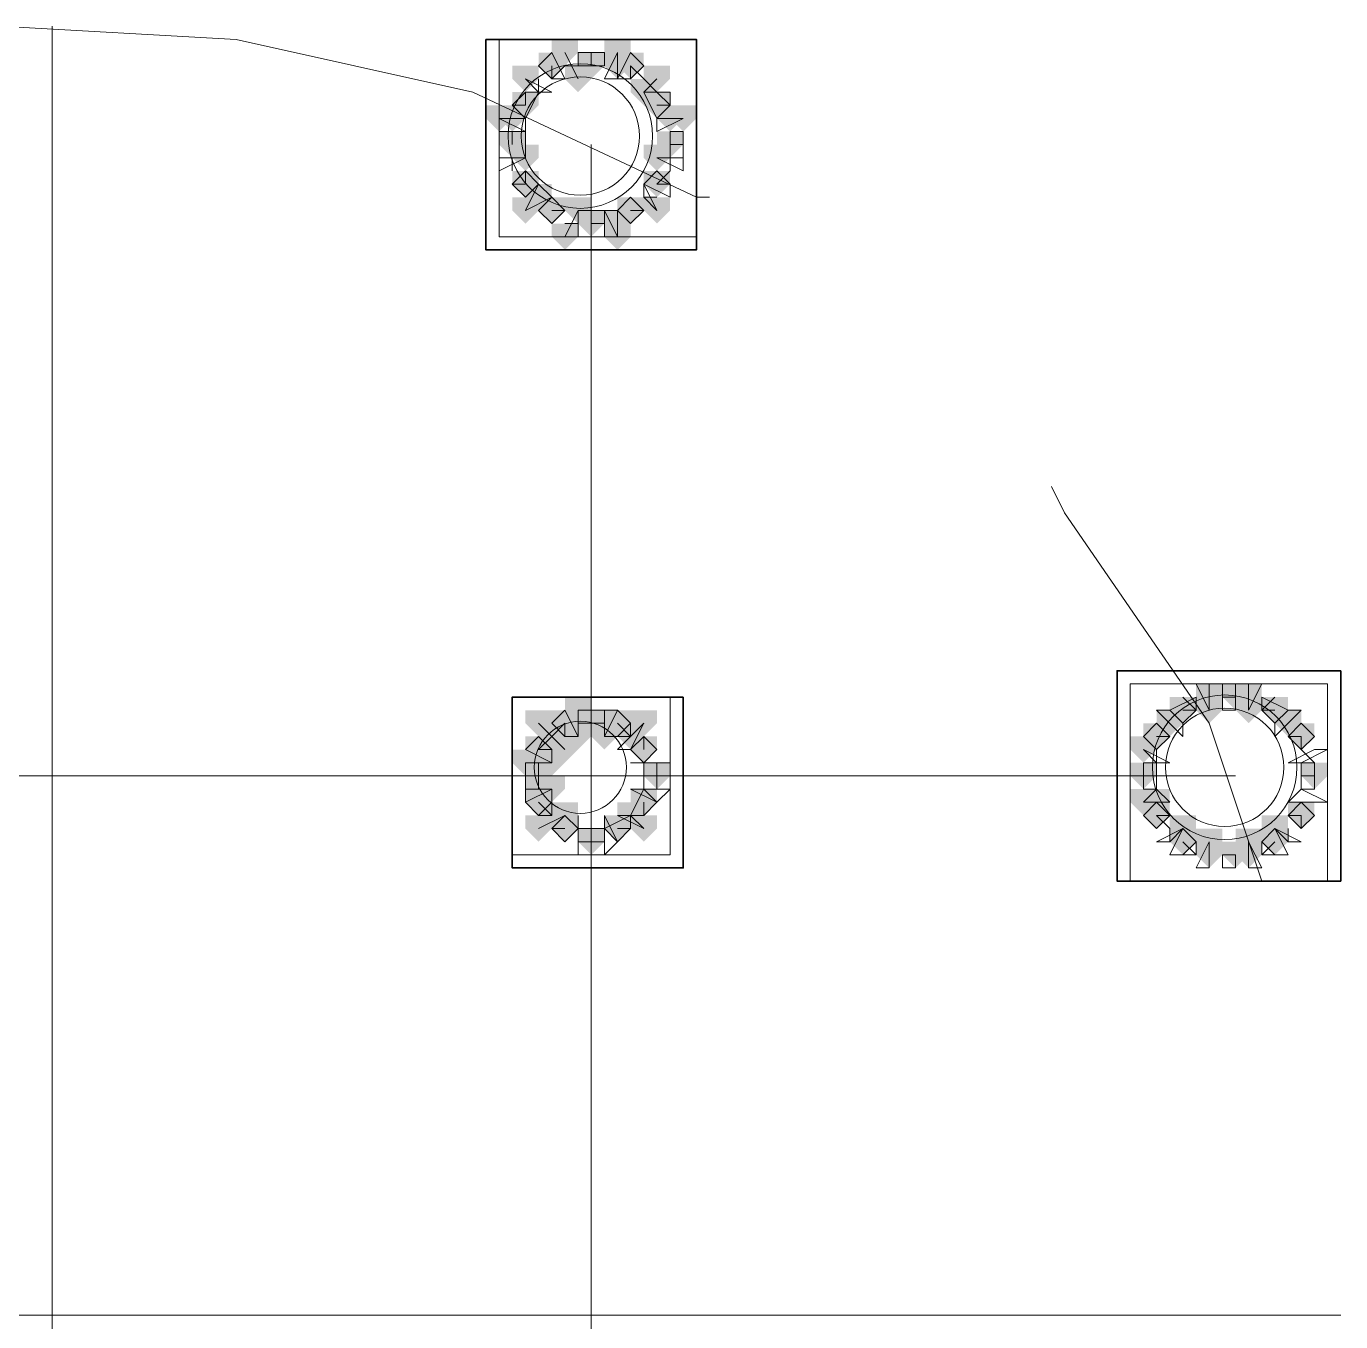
# Model space of a CAD drawing. Header units: millimetres. Extents: x 2315 to 4619, y 1334 to 1897.
# Drawn here: x 4129.89 to 4136, y 1541.67 to 1547.68 of the extents above; entities that cross this region are included whole.
import ezdxf

# ---------------------------------------------------------------- set-up
doc = ezdxf.new("R2010")
doc.units = ezdxf.units.MM
for name, color, linetype, true_color in [('PDF_10', 7, 'Continuous', 0x00b85c), ('PDF_AXIS', 7, 'Continuous', 0x00b85c), ('PDF_柱构件', 7, 'Continuous', 0x00b85c), ('PDF_转运站初步方案', 7, 'Continuous', 0x00b85c)]:
    doc.layers.add(name, color=color, linetype=linetype, true_color=true_color)
doc.layers.add('PDF_中心线层', color=1, linetype='Continuous')
doc.layers.add('PDF_粗实线层', color=7, linetype='Continuous')

msp = doc.modelspace()

# ---------------------------------------------------------------- hatches: boundary and pattern name
at = {"layer": 'PDF_10', "transparency": 33554559}
for points in [[(4132.3307, 1547.5601), (4132.2697, 1547.5601), (4132.2697, 1547.499), (4132.3307, 1547.4379), (4132.3918, 1547.499), (4132.3918, 1547.5601)], [(4132.3307, 1547.5601), (4132.2697, 1547.5601), (4132.2697, 1547.499), (4132.3307, 1547.4379), (4132.3918, 1547.499), (4132.3918, 1547.5601)], [(4132.514, 1547.5601), (4132.4529, 1547.5601), (4132.4529, 1547.499), (4132.514, 1547.4379), (4132.5751, 1547.499), (4132.5751, 1547.5601)], [(4132.514, 1547.5601), (4132.4529, 1547.5601), (4132.4529, 1547.499), (4132.514, 1547.4379), (4132.5751, 1547.499), (4132.5751, 1547.5601)], [(4132.6972, 1547.5601), (4132.6361, 1547.5601), (4132.6361, 1547.499), (4132.6972, 1547.4379), (4132.7583, 1547.499), (4132.7583, 1547.5601)], [(4132.6972, 1547.5601), (4132.6361, 1547.5601), (4132.6361, 1547.499), (4132.6972, 1547.4379), (4132.7583, 1547.499), (4132.7583, 1547.5601)], [(4132.2086, 1547.3768), (4132.1475, 1547.3768), (4132.1475, 1547.3157), (4132.2086, 1547.2547), (4132.2697, 1547.3157), (4132.2697, 1547.3768)], [(4132.2086, 1547.3768), (4132.1475, 1547.3768), (4132.1475, 1547.3157), (4132.2086, 1547.2547), (4132.2697, 1547.3157), (4132.2697, 1547.3768)], [(4132.8194, 1547.3768), (4132.7583, 1547.3768), (4132.7583, 1547.3157), (4132.8194, 1547.2547), (4132.8805, 1547.3157), (4132.8805, 1547.3768)], [(4132.8194, 1547.3768), (4132.7583, 1547.3768), (4132.7583, 1547.3157), (4132.8194, 1547.2547), (4132.8805, 1547.3157), (4132.8805, 1547.3768)], [(4132.1475, 1547.1936), (4132.0864, 1547.1936), (4132.0864, 1547.1325), (4132.1475, 1547.0714), (4132.2086, 1547.1325), (4132.2086, 1547.1936)], [(4132.1475, 1547.1936), (4132.0864, 1547.1936), (4132.0864, 1547.1325), (4132.1475, 1547.0714), (4132.2086, 1547.1325), (4132.2086, 1547.1936)], [(4132.1475, 1547.1936), (4132.0864, 1547.1936), (4132.0864, 1547.1325), (4132.1475, 1547.0714), (4132.2086, 1547.1325), (4132.2086, 1547.1936)], [(4132.8805, 1547.1936), (4132.8194, 1547.1936), (4132.8194, 1547.1325), (4132.8805, 1547.0714), (4132.9415, 1547.1325), (4132.9415, 1547.1936)], [(4132.8805, 1547.1936), (4132.8194, 1547.1936), (4132.8194, 1547.1325), (4132.8805, 1547.0714), (4132.9415, 1547.1325), (4132.9415, 1547.1936)], [(4132.2086, 1547.0103), (4132.1475, 1547.0103), (4132.1475, 1546.9493), (4132.2086, 1546.8882), (4132.2697, 1546.9493), (4132.2697, 1547.0103)], [(4132.2086, 1547.0103), (4132.1475, 1547.0103), (4132.1475, 1546.9493), (4132.2086, 1546.8882), (4132.2697, 1546.9493), (4132.2697, 1547.0103)], [(4132.8194, 1547.0103), (4132.7583, 1547.0103), (4132.7583, 1546.9493), (4132.8194, 1546.8882), (4132.8805, 1546.9493), (4132.8805, 1547.0103)], [(4132.8194, 1547.0103), (4132.7583, 1547.0103), (4132.7583, 1546.9493), (4132.8194, 1546.8882), (4132.8805, 1546.9493), (4132.8805, 1547.0103)], [(4132.3307, 1546.8882), (4132.2697, 1546.8882), (4132.2697, 1546.8271), (4132.3307, 1546.766), (4132.3918, 1546.8271), (4132.3918, 1546.8882)], [(4132.3307, 1546.8882), (4132.2697, 1546.8882), (4132.2697, 1546.8271), (4132.3307, 1546.766), (4132.3918, 1546.8271), (4132.3918, 1546.8882)], [(4132.3307, 1546.8882), (4132.2697, 1546.8882), (4132.2697, 1546.8271), (4132.3307, 1546.766), (4132.3918, 1546.8271), (4132.3918, 1546.8882)], [(4132.6972, 1546.8882), (4132.6361, 1546.8882), (4132.6361, 1546.8271), (4132.6972, 1546.766), (4132.7583, 1546.8271), (4132.7583, 1546.8882)], [(4132.6972, 1546.8882), (4132.6361, 1546.8882), (4132.6361, 1546.8271), (4132.6972, 1546.766), (4132.7583, 1546.8271), (4132.7583, 1546.8882)], [(4132.6972, 1546.8882), (4132.6361, 1546.8882), (4132.6361, 1546.8271), (4132.6972, 1546.766), (4132.7583, 1546.8271), (4132.7583, 1546.8882)], [(4132.514, 1546.8271), (4132.4529, 1546.8271), (4132.4529, 1546.766), (4132.514, 1546.7049), (4132.5751, 1546.766), (4132.5751, 1546.8271)], [(4132.514, 1546.8271), (4132.4529, 1546.8271), (4132.4529, 1546.766), (4132.514, 1546.7049), (4132.5751, 1546.766), (4132.5751, 1546.8271)], [(4132.514, 1546.8271), (4132.4529, 1546.8271), (4132.4529, 1546.766), (4132.514, 1546.7049), (4132.5751, 1546.766), (4132.5751, 1546.8271)], [(4135.507, 1544.6282), (4135.4459, 1544.6282), (4135.4459, 1544.5671), (4135.507, 1544.506), (4135.568, 1544.5671), (4135.568, 1544.6282)], [(4135.507, 1544.6282), (4135.4459, 1544.6282), (4135.4459, 1544.5671), (4135.507, 1544.506), (4135.568, 1544.5671), (4135.568, 1544.6282)], [(4135.507, 1544.6282), (4135.4459, 1544.6282), (4135.4459, 1544.5671), (4135.507, 1544.506), (4135.568, 1544.5671), (4135.568, 1544.6282)], [(4135.2626, 1544.5671), (4135.2015, 1544.5671), (4135.2015, 1544.506), (4135.2626, 1544.4449), (4135.3237, 1544.506), (4135.3237, 1544.5671)], [(4135.2626, 1544.5671), (4135.2015, 1544.5671), (4135.2015, 1544.506), (4135.2626, 1544.4449), (4135.3237, 1544.506), (4135.3237, 1544.5671)], [(4135.6902, 1544.5671), (4135.6291, 1544.5671), (4135.6291, 1544.506), (4135.6902, 1544.4449), (4135.7513, 1544.506), (4135.7513, 1544.5671)], [(4135.6902, 1544.5671), (4135.6291, 1544.5671), (4135.6291, 1544.506), (4135.6902, 1544.4449), (4135.7513, 1544.506), (4135.7513, 1544.5671)], [(4132.3918, 1544.506), (4132.3307, 1544.506), (4132.3307, 1544.4449), (4132.3918, 1544.3839), (4132.4529, 1544.4449), (4132.4529, 1544.506)], [(4132.3918, 1544.506), (4132.3307, 1544.506), (4132.3307, 1544.4449), (4132.3918, 1544.3839), (4132.4529, 1544.4449), (4132.4529, 1544.506)], [(4132.514, 1544.506), (4132.4529, 1544.506), (4132.4529, 1544.4449), (4132.514, 1544.3839), (4132.5751, 1544.4449), (4132.5751, 1544.506)], [(4132.514, 1544.506), (4132.4529, 1544.506), (4132.4529, 1544.4449), (4132.514, 1544.3839), (4132.5751, 1544.4449), (4132.5751, 1544.506)], [(4132.6361, 1544.506), (4132.5751, 1544.506), (4132.5751, 1544.4449), (4132.6361, 1544.3839), (4132.6972, 1544.4449), (4132.6972, 1544.506)], [(4132.6361, 1544.506), (4132.5751, 1544.506), (4132.5751, 1544.4449), (4132.6361, 1544.3839), (4132.6972, 1544.4449), (4132.6972, 1544.506)], [(4135.1405, 1544.4449), (4135.0794, 1544.4449), (4135.0794, 1544.3839), (4135.1405, 1544.3228), (4135.2015, 1544.3839), (4135.2015, 1544.4449)], [(4135.1405, 1544.4449), (4135.0794, 1544.4449), (4135.0794, 1544.3839), (4135.1405, 1544.3228), (4135.2015, 1544.3839), (4135.2015, 1544.4449)], [(4135.8124, 1544.4449), (4135.7513, 1544.4449), (4135.7513, 1544.3839), (4135.8124, 1544.3228), (4135.8734, 1544.3839), (4135.8734, 1544.4449)], [(4135.8124, 1544.4449), (4135.7513, 1544.4449), (4135.7513, 1544.3839), (4135.8124, 1544.3228), (4135.8734, 1544.3839), (4135.8734, 1544.4449)], [(4132.2697, 1544.3839), (4132.2086, 1544.3839), (4132.2086, 1544.3228), (4132.2697, 1544.2617), (4132.3307, 1544.3228), (4132.3307, 1544.3839)], [(4132.2697, 1544.3839), (4132.2086, 1544.3839), (4132.2086, 1544.3228), (4132.2697, 1544.2617), (4132.3307, 1544.3228), (4132.3307, 1544.3839)], [(4132.7583, 1544.3839), (4132.6972, 1544.3839), (4132.6972, 1544.3228), (4132.7583, 1544.2617), (4132.8194, 1544.3228), (4132.8194, 1544.3839)], [(4132.7583, 1544.3839), (4132.6972, 1544.3839), (4132.6972, 1544.3228), (4132.7583, 1544.2617), (4132.8194, 1544.3228), (4132.8194, 1544.3839)], [(4132.7583, 1544.3839), (4132.6972, 1544.3839), (4132.6972, 1544.3228), (4132.7583, 1544.2617), (4132.8194, 1544.3228), (4132.8194, 1544.3839)], [(4132.2697, 1544.2617), (4132.2086, 1544.2617), (4132.2086, 1544.2006), (4132.2697, 1544.1395), (4132.3307, 1544.2006), (4132.3307, 1544.2617)], [(4132.2697, 1544.2617), (4132.2086, 1544.2617), (4132.2086, 1544.2006), (4132.2697, 1544.1395), (4132.3307, 1544.2006), (4132.3307, 1544.2617)], [(4132.8194, 1544.2617), (4132.7583, 1544.2617), (4132.7583, 1544.2006), (4132.8194, 1544.1395), (4132.8805, 1544.2006), (4132.8805, 1544.2617)], [(4132.8194, 1544.2617), (4132.7583, 1544.2617), (4132.7583, 1544.2006), (4132.8194, 1544.1395), (4132.8805, 1544.2006), (4132.8805, 1544.2617)], [(4135.0794, 1544.2617), (4135.0183, 1544.2617), (4135.0183, 1544.2006), (4135.0794, 1544.1395), (4135.1405, 1544.2006), (4135.1405, 1544.2617)], [(4135.0794, 1544.2617), (4135.0183, 1544.2617), (4135.0183, 1544.2006), (4135.0794, 1544.1395), (4135.1405, 1544.2006), (4135.1405, 1544.2617)], [(4135.8734, 1544.2617), (4135.8124, 1544.2617), (4135.8124, 1544.2006), (4135.8734, 1544.1395), (4135.9345, 1544.2006), (4135.9345, 1544.2617)], [(4135.8734, 1544.2617), (4135.8124, 1544.2617), (4135.8124, 1544.2006), (4135.8734, 1544.1395), (4135.9345, 1544.2006), (4135.9345, 1544.2617)], [(4132.2697, 1544.1395), (4132.2086, 1544.1395), (4132.2086, 1544.0784), (4132.2697, 1544.0174), (4132.3307, 1544.0784), (4132.3307, 1544.1395)], [(4132.2697, 1544.1395), (4132.2086, 1544.1395), (4132.2086, 1544.0784), (4132.2697, 1544.0174), (4132.3307, 1544.0784), (4132.3307, 1544.1395)], [(4132.7583, 1544.1395), (4132.6972, 1544.1395), (4132.6972, 1544.0784), (4132.7583, 1544.0174), (4132.8194, 1544.0784), (4132.8194, 1544.1395)], [(4132.7583, 1544.1395), (4132.6972, 1544.1395), (4132.6972, 1544.0784), (4132.7583, 1544.0174), (4132.8194, 1544.0784), (4132.8194, 1544.1395)], [(4135.1405, 1544.0784), (4135.0794, 1544.0784), (4135.0794, 1544.0174), (4135.1405, 1543.9563), (4135.2015, 1544.0174), (4135.2015, 1544.0784)], [(4135.1405, 1544.0784), (4135.0794, 1544.0784), (4135.0794, 1544.0174), (4135.1405, 1543.9563), (4135.2015, 1544.0174), (4135.2015, 1544.0784)], [(4135.8124, 1544.0784), (4135.7513, 1544.0784), (4135.7513, 1544.0174), (4135.8124, 1543.9563), (4135.8734, 1544.0174), (4135.8734, 1544.0784)], [(4135.8124, 1544.0784), (4135.7513, 1544.0784), (4135.7513, 1544.0174), (4135.8124, 1543.9563), (4135.8734, 1544.0174), (4135.8734, 1544.0784)], [(4132.3918, 1544.0174), (4132.3307, 1544.0174), (4132.3307, 1543.9563), (4132.3918, 1543.8952), (4132.4529, 1543.9563), (4132.4529, 1544.0174)], [(4132.3918, 1544.0174), (4132.3307, 1544.0174), (4132.3307, 1543.9563), (4132.3918, 1543.8952), (4132.4529, 1543.9563), (4132.4529, 1544.0174)], [(4132.3918, 1544.0174), (4132.3307, 1544.0174), (4132.3307, 1543.9563), (4132.3918, 1543.8952), (4132.4529, 1543.9563), (4132.4529, 1544.0174)], [(4132.6361, 1544.0174), (4132.5751, 1544.0174), (4132.5751, 1543.9563), (4132.6361, 1543.8952), (4132.6972, 1543.9563), (4132.6972, 1544.0174)], [(4132.6361, 1544.0174), (4132.5751, 1544.0174), (4132.5751, 1543.9563), (4132.6361, 1543.8952), (4132.6972, 1543.9563), (4132.6972, 1544.0174)], [(4132.514, 1543.9563), (4132.4529, 1543.9563), (4132.4529, 1543.8952), (4132.514, 1543.8341), (4132.5751, 1543.8952), (4132.5751, 1543.9563)], [(4132.514, 1543.9563), (4132.4529, 1543.9563), (4132.4529, 1543.8952), (4132.514, 1543.8341), (4132.5751, 1543.8952), (4132.5751, 1543.9563)], [(4135.2626, 1543.9563), (4135.2015, 1543.9563), (4135.2015, 1543.8952), (4135.2626, 1543.8341), (4135.3237, 1543.8952), (4135.3237, 1543.9563)], [(4135.2626, 1543.9563), (4135.2015, 1543.9563), (4135.2015, 1543.8952), (4135.2626, 1543.8341), (4135.3237, 1543.8952), (4135.3237, 1543.9563)], [(4135.6902, 1543.9563), (4135.6291, 1543.9563), (4135.6291, 1543.8952), (4135.6902, 1543.8341), (4135.7513, 1543.8952), (4135.7513, 1543.9563)], [(4135.6902, 1543.9563), (4135.6291, 1543.9563), (4135.6291, 1543.8952), (4135.6902, 1543.8341), (4135.7513, 1543.8952), (4135.7513, 1543.9563)], [(4135.507, 1543.8952), (4135.4459, 1543.8952), (4135.4459, 1543.8341), (4135.507, 1543.773), (4135.568, 1543.8341), (4135.568, 1543.8952)], [(4135.507, 1543.8952), (4135.4459, 1543.8952), (4135.4459, 1543.8341), (4135.507, 1543.773), (4135.568, 1543.8341), (4135.568, 1543.8952)]]:
    msp.add_hatch(color=256, dxfattribs=at).paths.add_polyline_path(points)
at = {"layer": 'PDF_柱构件', "transparency": 33554559}
for points in [[(4132.3918, 1547.6211), (4132.3307, 1547.6211), (4132.3307, 1547.5601), (4132.3918, 1547.499), (4132.4529, 1547.5601), (4132.4529, 1547.6211)], [(4132.6361, 1547.6211), (4132.5751, 1547.6211), (4132.5751, 1547.5601), (4132.6361, 1547.499), (4132.6972, 1547.5601), (4132.6972, 1547.6211)], [(4132.6361, 1547.5601), (4132.5751, 1547.5601), (4132.5751, 1547.499), (4132.6361, 1547.4379), (4132.6972, 1547.499), (4132.6972, 1547.5601)], [(4132.2086, 1547.499), (4132.1475, 1547.499), (4132.1475, 1547.4379), (4132.2086, 1547.3768), (4132.2697, 1547.4379), (4132.2697, 1547.499)], [(4132.4529, 1547.499), (4132.3918, 1547.499), (4132.3918, 1547.4379), (4132.4529, 1547.3768), (4132.514, 1547.4379), (4132.514, 1547.499)], [(4132.8194, 1547.499), (4132.7583, 1547.499), (4132.7583, 1547.4379), (4132.8194, 1547.3768), (4132.8805, 1547.4379), (4132.8805, 1547.499)], [(4132.7583, 1547.4379), (4132.6972, 1547.4379), (4132.6972, 1547.3768), (4132.7583, 1547.3157), (4132.8194, 1547.3768), (4132.8194, 1547.4379)], [(4132.0864, 1547.3157), (4132.0253, 1547.3157), (4132.0253, 1547.2547), (4132.0864, 1547.1936), (4132.1475, 1547.2547), (4132.1475, 1547.3157)], [(4132.1475, 1547.3157), (4132.0864, 1547.3157), (4132.0864, 1547.2547), (4132.1475, 1547.1936), (4132.2086, 1547.2547), (4132.2086, 1547.3157)], [(4132.8805, 1547.3157), (4132.8194, 1547.3157), (4132.8194, 1547.2547), (4132.8805, 1547.1936), (4132.9415, 1547.2547), (4132.9415, 1547.3157)], [(4132.9415, 1547.3157), (4132.8805, 1547.3157), (4132.8805, 1547.2547), (4132.9415, 1547.1936), (4133.0026, 1547.2547), (4133.0026, 1547.3157)], [(4132.2086, 1547.1325), (4132.1475, 1547.1325), (4132.1475, 1547.0714), (4132.2086, 1547.0103), (4132.2697, 1547.0714), (4132.2697, 1547.1325)], [(4132.8194, 1547.1325), (4132.7583, 1547.1325), (4132.7583, 1547.0714), (4132.8194, 1547.0103), (4132.8805, 1547.0714), (4132.8805, 1547.1325)], [(4132.2697, 1546.9493), (4132.2086, 1546.9493), (4132.2086, 1546.8882), (4132.2697, 1546.8271), (4132.3307, 1546.8882), (4132.3307, 1546.9493)], [(4132.2086, 1546.8882), (4132.1475, 1546.8882), (4132.1475, 1546.8271), (4132.2086, 1546.766), (4132.2697, 1546.8271), (4132.2697, 1546.8882)], [(4132.4529, 1546.8882), (4132.3918, 1546.8882), (4132.3918, 1546.8271), (4132.4529, 1546.766), (4132.514, 1546.8271), (4132.514, 1546.8882)], [(4132.8194, 1546.8882), (4132.7583, 1546.8882), (4132.7583, 1546.8271), (4132.8194, 1546.766), (4132.8805, 1546.8271), (4132.8805, 1546.8882)], [(4132.6361, 1546.8271), (4132.5751, 1546.8271), (4132.5751, 1546.766), (4132.6361, 1546.7049), (4132.6972, 1546.766), (4132.6972, 1546.8271)], [(4132.3918, 1546.766), (4132.3307, 1546.766), (4132.3307, 1546.7049), (4132.3918, 1546.6439), (4132.4529, 1546.7049), (4132.4529, 1546.766)], [(4132.6361, 1546.766), (4132.5751, 1546.766), (4132.5751, 1546.7049), (4132.6361, 1546.6439), (4132.6972, 1546.7049), (4132.6972, 1546.766)], [(4135.3848, 1544.6282), (4135.3237, 1544.6282), (4135.3237, 1544.5671), (4135.3848, 1544.506), (4135.4459, 1544.5671), (4135.4459, 1544.6282)], [(4135.568, 1544.6282), (4135.507, 1544.6282), (4135.507, 1544.5671), (4135.568, 1544.506), (4135.6291, 1544.5671), (4135.6291, 1544.6282)], [(4132.4529, 1544.5671), (4132.3918, 1544.5671), (4132.3918, 1544.506), (4132.4529, 1544.4449), (4132.514, 1544.506), (4132.514, 1544.5671)], [(4135.3848, 1544.5671), (4135.3237, 1544.5671), (4135.3237, 1544.506), (4135.3848, 1544.4449), (4135.4459, 1544.506), (4135.4459, 1544.5671)], [(4135.568, 1544.5671), (4135.507, 1544.5671), (4135.507, 1544.506), (4135.568, 1544.4449), (4135.6291, 1544.506), (4135.6291, 1544.5671)], [(4132.2697, 1544.506), (4132.2086, 1544.506), (4132.2086, 1544.4449), (4132.2697, 1544.3839), (4132.3307, 1544.4449), (4132.3307, 1544.506)], [(4132.4529, 1544.506), (4132.3918, 1544.506), (4132.3918, 1544.4449), (4132.4529, 1544.3839), (4132.514, 1544.4449), (4132.514, 1544.506)], [(4132.5751, 1544.506), (4132.514, 1544.506), (4132.514, 1544.4449), (4132.5751, 1544.3839), (4132.6361, 1544.4449), (4132.6361, 1544.506)], [(4132.7583, 1544.506), (4132.6972, 1544.506), (4132.6972, 1544.4449), (4132.7583, 1544.3839), (4132.8194, 1544.4449), (4132.8194, 1544.506)], [(4135.2015, 1544.506), (4135.1405, 1544.506), (4135.1405, 1544.4449), (4135.2015, 1544.3839), (4135.2626, 1544.4449), (4135.2626, 1544.506)], [(4135.7513, 1544.506), (4135.6902, 1544.506), (4135.6902, 1544.4449), (4135.7513, 1544.3839), (4135.8124, 1544.4449), (4135.8124, 1544.506)], [(4132.3307, 1544.4449), (4132.2697, 1544.4449), (4132.2697, 1544.3839), (4132.3307, 1544.3228), (4132.3918, 1544.3839), (4132.3918, 1544.4449)], [(4132.4529, 1544.4449), (4132.3918, 1544.4449), (4132.3918, 1544.3839), (4132.4529, 1544.3228), (4132.514, 1544.3839), (4132.514, 1544.4449)], [(4132.5751, 1544.4449), (4132.514, 1544.4449), (4132.514, 1544.3839), (4132.5751, 1544.3228), (4132.6361, 1544.3839), (4132.6361, 1544.4449)], [(4132.6972, 1544.4449), (4132.6361, 1544.4449), (4132.6361, 1544.3839), (4132.6972, 1544.3228), (4132.7583, 1544.3839), (4132.7583, 1544.4449)], [(4132.3918, 1544.3839), (4132.3307, 1544.3839), (4132.3307, 1544.3228), (4132.3918, 1544.2617), (4132.4529, 1544.3228), (4132.4529, 1544.3839)], [(4135.0794, 1544.3839), (4135.0183, 1544.3839), (4135.0183, 1544.3228), (4135.0794, 1544.2617), (4135.1405, 1544.3228), (4135.1405, 1544.3839)], [(4132.2086, 1544.3228), (4132.1475, 1544.3228), (4132.1475, 1544.2617), (4132.2086, 1544.2006), (4132.2697, 1544.2617), (4132.2697, 1544.3228)], [(4132.2697, 1544.3228), (4132.2086, 1544.3228), (4132.2086, 1544.2617), (4132.2697, 1544.2006), (4132.3307, 1544.2617), (4132.3307, 1544.3228)], [(4132.3307, 1544.3228), (4132.2697, 1544.3228), (4132.2697, 1544.2617), (4132.3307, 1544.2006), (4132.3918, 1544.2617), (4132.3918, 1544.3228)], [(4132.2697, 1544.2006), (4132.2086, 1544.2006), (4132.2086, 1544.1395), (4132.2697, 1544.0784), (4132.3307, 1544.1395), (4132.3307, 1544.2006)], [(4132.3307, 1544.2006), (4132.2697, 1544.2006), (4132.2697, 1544.1395), (4132.3307, 1544.0784), (4132.3918, 1544.1395), (4132.3918, 1544.2006)], [(4135.0794, 1544.1395), (4135.0183, 1544.1395), (4135.0183, 1544.0784), (4135.0794, 1544.0174), (4135.1405, 1544.0784), (4135.1405, 1544.1395)], [(4135.1405, 1544.1395), (4135.0794, 1544.1395), (4135.0794, 1544.0784), (4135.1405, 1544.0174), (4135.2015, 1544.0784), (4135.2015, 1544.1395)], [(4132.3307, 1544.0784), (4132.2697, 1544.0784), (4132.2697, 1544.0174), (4132.3307, 1543.9563), (4132.3918, 1544.0174), (4132.3918, 1544.0784)], [(4132.3918, 1544.0784), (4132.3307, 1544.0784), (4132.3307, 1544.0174), (4132.3918, 1543.9563), (4132.4529, 1544.0174), (4132.4529, 1544.0784)], [(4132.6972, 1544.0784), (4132.6361, 1544.0784), (4132.6361, 1544.0174), (4132.6972, 1543.9563), (4132.7583, 1544.0174), (4132.7583, 1544.0784)], [(4132.2697, 1544.0174), (4132.2086, 1544.0174), (4132.2086, 1543.9563), (4132.2697, 1543.8952), (4132.3307, 1543.9563), (4132.3307, 1544.0174)], [(4132.7583, 1544.0174), (4132.6972, 1544.0174), (4132.6972, 1543.9563), (4132.7583, 1543.8952), (4132.8194, 1543.9563), (4132.8194, 1544.0174)], [(4135.2626, 1544.0174), (4135.2015, 1544.0174), (4135.2015, 1543.9563), (4135.2626, 1543.8952), (4135.3237, 1543.9563), (4135.3237, 1544.0174)], [(4135.6902, 1544.0174), (4135.6291, 1544.0174), (4135.6291, 1543.9563), (4135.6902, 1543.8952), (4135.7513, 1543.9563), (4135.7513, 1544.0174)], [(4135.3848, 1543.9563), (4135.3237, 1543.9563), (4135.3237, 1543.8952), (4135.3848, 1543.8341), (4135.4459, 1543.8952), (4135.4459, 1543.9563)], [(4135.568, 1543.9563), (4135.507, 1543.9563), (4135.507, 1543.8952), (4135.568, 1543.8341), (4135.6291, 1543.8952), (4135.6291, 1543.9563)], [(4135.3848, 1543.8952), (4135.3237, 1543.8952), (4135.3237, 1543.8341), (4135.3848, 1543.773), (4135.4459, 1543.8341), (4135.4459, 1543.8952)], [(4135.568, 1543.8952), (4135.507, 1543.8952), (4135.507, 1543.8341), (4135.568, 1543.773), (4135.6291, 1543.8341), (4135.6291, 1543.8952)]]:
    msp.add_hatch(color=256, dxfattribs=at).paths.add_polyline_path(points)
at = {"layer": 'PDF_转运站初步方案', "transparency": 33554559}
for points in [[(4132.3307, 1547.5601), (4132.2697, 1547.5601), (4132.2697, 1547.499), (4132.3307, 1547.4379), (4132.3918, 1547.499), (4132.3918, 1547.5601)], [(4132.3307, 1547.5601), (4132.2697, 1547.5601), (4132.2697, 1547.499), (4132.3307, 1547.4379), (4132.3918, 1547.499), (4132.3918, 1547.5601)], [(4132.514, 1547.5601), (4132.4529, 1547.5601), (4132.4529, 1547.499), (4132.514, 1547.4379), (4132.5751, 1547.499), (4132.5751, 1547.5601)], [(4132.514, 1547.5601), (4132.4529, 1547.5601), (4132.4529, 1547.499), (4132.514, 1547.4379), (4132.5751, 1547.499), (4132.5751, 1547.5601)], [(4132.6972, 1547.5601), (4132.6361, 1547.5601), (4132.6361, 1547.499), (4132.6972, 1547.4379), (4132.7583, 1547.499), (4132.7583, 1547.5601)], [(4132.6972, 1547.5601), (4132.6361, 1547.5601), (4132.6361, 1547.499), (4132.6972, 1547.4379), (4132.7583, 1547.499), (4132.7583, 1547.5601)], [(4132.2086, 1547.3768), (4132.1475, 1547.3768), (4132.1475, 1547.3157), (4132.2086, 1547.2547), (4132.2697, 1547.3157), (4132.2697, 1547.3768)], [(4132.2086, 1547.3768), (4132.1475, 1547.3768), (4132.1475, 1547.3157), (4132.2086, 1547.2547), (4132.2697, 1547.3157), (4132.2697, 1547.3768)], [(4132.8194, 1547.3768), (4132.7583, 1547.3768), (4132.7583, 1547.3157), (4132.8194, 1547.2547), (4132.8805, 1547.3157), (4132.8805, 1547.3768)], [(4132.8194, 1547.3768), (4132.7583, 1547.3768), (4132.7583, 1547.3157), (4132.8194, 1547.2547), (4132.8805, 1547.3157), (4132.8805, 1547.3768)], [(4132.1475, 1547.1936), (4132.0864, 1547.1936), (4132.0864, 1547.1325), (4132.1475, 1547.0714), (4132.2086, 1547.1325), (4132.2086, 1547.1936)], [(4132.1475, 1547.1936), (4132.0864, 1547.1936), (4132.0864, 1547.1325), (4132.1475, 1547.0714), (4132.2086, 1547.1325), (4132.2086, 1547.1936)], [(4132.8805, 1547.1936), (4132.8194, 1547.1936), (4132.8194, 1547.1325), (4132.8805, 1547.0714), (4132.9415, 1547.1325), (4132.9415, 1547.1936)], [(4132.8805, 1547.1936), (4132.8194, 1547.1936), (4132.8194, 1547.1325), (4132.8805, 1547.0714), (4132.9415, 1547.1325), (4132.9415, 1547.1936)], [(4132.2086, 1547.0103), (4132.1475, 1547.0103), (4132.1475, 1546.9493), (4132.2086, 1546.8882), (4132.2697, 1546.9493), (4132.2697, 1547.0103)], [(4132.2086, 1547.0103), (4132.1475, 1547.0103), (4132.1475, 1546.9493), (4132.2086, 1546.8882), (4132.2697, 1546.9493), (4132.2697, 1547.0103)], [(4132.8194, 1547.0103), (4132.7583, 1547.0103), (4132.7583, 1546.9493), (4132.8194, 1546.8882), (4132.8805, 1546.9493), (4132.8805, 1547.0103)], [(4132.8194, 1547.0103), (4132.7583, 1547.0103), (4132.7583, 1546.9493), (4132.8194, 1546.8882), (4132.8805, 1546.9493), (4132.8805, 1547.0103)], [(4132.3307, 1546.8882), (4132.2697, 1546.8882), (4132.2697, 1546.8271), (4132.3307, 1546.766), (4132.3918, 1546.8271), (4132.3918, 1546.8882)], [(4132.3307, 1546.8882), (4132.2697, 1546.8882), (4132.2697, 1546.8271), (4132.3307, 1546.766), (4132.3918, 1546.8271), (4132.3918, 1546.8882)], [(4132.6972, 1546.8882), (4132.6361, 1546.8882), (4132.6361, 1546.8271), (4132.6972, 1546.766), (4132.7583, 1546.8271), (4132.7583, 1546.8882)], [(4132.6972, 1546.8882), (4132.6361, 1546.8882), (4132.6361, 1546.8271), (4132.6972, 1546.766), (4132.7583, 1546.8271), (4132.7583, 1546.8882)], [(4132.514, 1546.8271), (4132.4529, 1546.8271), (4132.4529, 1546.766), (4132.514, 1546.7049), (4132.5751, 1546.766), (4132.5751, 1546.8271)], [(4132.514, 1546.8271), (4132.4529, 1546.8271), (4132.4529, 1546.766), (4132.514, 1546.7049), (4132.5751, 1546.766), (4132.5751, 1546.8271)], [(4135.507, 1544.6282), (4135.4459, 1544.6282), (4135.4459, 1544.5671), (4135.507, 1544.506), (4135.568, 1544.5671), (4135.568, 1544.6282)], [(4135.507, 1544.6282), (4135.4459, 1544.6282), (4135.4459, 1544.5671), (4135.507, 1544.506), (4135.568, 1544.5671), (4135.568, 1544.6282)], [(4135.2626, 1544.5671), (4135.2015, 1544.5671), (4135.2015, 1544.506), (4135.2626, 1544.4449), (4135.3237, 1544.506), (4135.3237, 1544.5671)], [(4135.2626, 1544.5671), (4135.2015, 1544.5671), (4135.2015, 1544.506), (4135.2626, 1544.4449), (4135.3237, 1544.506), (4135.3237, 1544.5671)], [(4135.6902, 1544.5671), (4135.6291, 1544.5671), (4135.6291, 1544.506), (4135.6902, 1544.4449), (4135.7513, 1544.506), (4135.7513, 1544.5671)], [(4135.6902, 1544.5671), (4135.6291, 1544.5671), (4135.6291, 1544.506), (4135.6902, 1544.4449), (4135.7513, 1544.506), (4135.7513, 1544.5671)], [(4132.3918, 1544.506), (4132.3307, 1544.506), (4132.3307, 1544.4449), (4132.3918, 1544.3839), (4132.4529, 1544.4449), (4132.4529, 1544.506)], [(4132.3918, 1544.506), (4132.3307, 1544.506), (4132.3307, 1544.4449), (4132.3918, 1544.3839), (4132.4529, 1544.4449), (4132.4529, 1544.506)], [(4132.514, 1544.506), (4132.4529, 1544.506), (4132.4529, 1544.4449), (4132.514, 1544.3839), (4132.5751, 1544.4449), (4132.5751, 1544.506)], [(4132.514, 1544.506), (4132.4529, 1544.506), (4132.4529, 1544.4449), (4132.514, 1544.3839), (4132.5751, 1544.4449), (4132.5751, 1544.506)], [(4132.6361, 1544.506), (4132.5751, 1544.506), (4132.5751, 1544.4449), (4132.6361, 1544.3839), (4132.6972, 1544.4449), (4132.6972, 1544.506)], [(4132.6361, 1544.506), (4132.5751, 1544.506), (4132.5751, 1544.4449), (4132.6361, 1544.3839), (4132.6972, 1544.4449), (4132.6972, 1544.506)], [(4135.1405, 1544.4449), (4135.0794, 1544.4449), (4135.0794, 1544.3839), (4135.1405, 1544.3228), (4135.2015, 1544.3839), (4135.2015, 1544.4449)], [(4135.1405, 1544.4449), (4135.0794, 1544.4449), (4135.0794, 1544.3839), (4135.1405, 1544.3228), (4135.2015, 1544.3839), (4135.2015, 1544.4449)], [(4135.8124, 1544.4449), (4135.7513, 1544.4449), (4135.7513, 1544.3839), (4135.8124, 1544.3228), (4135.8734, 1544.3839), (4135.8734, 1544.4449)], [(4135.8124, 1544.4449), (4135.7513, 1544.4449), (4135.7513, 1544.3839), (4135.8124, 1544.3228), (4135.8734, 1544.3839), (4135.8734, 1544.4449)], [(4132.2697, 1544.3839), (4132.2086, 1544.3839), (4132.2086, 1544.3228), (4132.2697, 1544.2617), (4132.3307, 1544.3228), (4132.3307, 1544.3839)], [(4132.2697, 1544.3839), (4132.2086, 1544.3839), (4132.2086, 1544.3228), (4132.2697, 1544.2617), (4132.3307, 1544.3228), (4132.3307, 1544.3839)], [(4132.7583, 1544.3839), (4132.6972, 1544.3839), (4132.6972, 1544.3228), (4132.7583, 1544.2617), (4132.8194, 1544.3228), (4132.8194, 1544.3839)], [(4132.7583, 1544.3839), (4132.6972, 1544.3839), (4132.6972, 1544.3228), (4132.7583, 1544.2617), (4132.8194, 1544.3228), (4132.8194, 1544.3839)], [(4132.2697, 1544.2617), (4132.2086, 1544.2617), (4132.2086, 1544.2006), (4132.2697, 1544.1395), (4132.3307, 1544.2006), (4132.3307, 1544.2617)], [(4132.2697, 1544.2617), (4132.2086, 1544.2617), (4132.2086, 1544.2006), (4132.2697, 1544.1395), (4132.3307, 1544.2006), (4132.3307, 1544.2617)], [(4132.8194, 1544.2617), (4132.7583, 1544.2617), (4132.7583, 1544.2006), (4132.8194, 1544.1395), (4132.8805, 1544.2006), (4132.8805, 1544.2617)], [(4132.8194, 1544.2617), (4132.7583, 1544.2617), (4132.7583, 1544.2006), (4132.8194, 1544.1395), (4132.8805, 1544.2006), (4132.8805, 1544.2617)], [(4135.0794, 1544.2617), (4135.0183, 1544.2617), (4135.0183, 1544.2006), (4135.0794, 1544.1395), (4135.1405, 1544.2006), (4135.1405, 1544.2617)], [(4135.0794, 1544.2617), (4135.0183, 1544.2617), (4135.0183, 1544.2006), (4135.0794, 1544.1395), (4135.1405, 1544.2006), (4135.1405, 1544.2617)], [(4135.8734, 1544.2617), (4135.8124, 1544.2617), (4135.8124, 1544.2006), (4135.8734, 1544.1395), (4135.9345, 1544.2006), (4135.9345, 1544.2617)], [(4135.8734, 1544.2617), (4135.8124, 1544.2617), (4135.8124, 1544.2006), (4135.8734, 1544.1395), (4135.9345, 1544.2006), (4135.9345, 1544.2617)], [(4132.2697, 1544.1395), (4132.2086, 1544.1395), (4132.2086, 1544.0784), (4132.2697, 1544.0174), (4132.3307, 1544.0784), (4132.3307, 1544.1395)], [(4132.2697, 1544.1395), (4132.2086, 1544.1395), (4132.2086, 1544.0784), (4132.2697, 1544.0174), (4132.3307, 1544.0784), (4132.3307, 1544.1395)], [(4132.7583, 1544.1395), (4132.6972, 1544.1395), (4132.6972, 1544.0784), (4132.7583, 1544.0174), (4132.8194, 1544.0784), (4132.8194, 1544.1395)], [(4132.7583, 1544.1395), (4132.6972, 1544.1395), (4132.6972, 1544.0784), (4132.7583, 1544.0174), (4132.8194, 1544.0784), (4132.8194, 1544.1395)], [(4135.1405, 1544.0784), (4135.0794, 1544.0784), (4135.0794, 1544.0174), (4135.1405, 1543.9563), (4135.2015, 1544.0174), (4135.2015, 1544.0784)], [(4135.1405, 1544.0784), (4135.0794, 1544.0784), (4135.0794, 1544.0174), (4135.1405, 1543.9563), (4135.2015, 1544.0174), (4135.2015, 1544.0784)], [(4135.8124, 1544.0784), (4135.7513, 1544.0784), (4135.7513, 1544.0174), (4135.8124, 1543.9563), (4135.8734, 1544.0174), (4135.8734, 1544.0784)], [(4135.8124, 1544.0784), (4135.7513, 1544.0784), (4135.7513, 1544.0174), (4135.8124, 1543.9563), (4135.8734, 1544.0174), (4135.8734, 1544.0784)], [(4132.3918, 1544.0174), (4132.3307, 1544.0174), (4132.3307, 1543.9563), (4132.3918, 1543.8952), (4132.4529, 1543.9563), (4132.4529, 1544.0174)], [(4132.3918, 1544.0174), (4132.3307, 1544.0174), (4132.3307, 1543.9563), (4132.3918, 1543.8952), (4132.4529, 1543.9563), (4132.4529, 1544.0174)], [(4132.6361, 1544.0174), (4132.5751, 1544.0174), (4132.5751, 1543.9563), (4132.6361, 1543.8952), (4132.6972, 1543.9563), (4132.6972, 1544.0174)], [(4132.6361, 1544.0174), (4132.5751, 1544.0174), (4132.5751, 1543.9563), (4132.6361, 1543.8952), (4132.6972, 1543.9563), (4132.6972, 1544.0174)], [(4132.514, 1543.9563), (4132.4529, 1543.9563), (4132.4529, 1543.8952), (4132.514, 1543.8341), (4132.5751, 1543.8952), (4132.5751, 1543.9563)], [(4132.514, 1543.9563), (4132.4529, 1543.9563), (4132.4529, 1543.8952), (4132.514, 1543.8341), (4132.5751, 1543.8952), (4132.5751, 1543.9563)], [(4135.2626, 1543.9563), (4135.2015, 1543.9563), (4135.2015, 1543.8952), (4135.2626, 1543.8341), (4135.3237, 1543.8952), (4135.3237, 1543.9563)], [(4135.2626, 1543.9563), (4135.2015, 1543.9563), (4135.2015, 1543.8952), (4135.2626, 1543.8341), (4135.3237, 1543.8952), (4135.3237, 1543.9563)], [(4135.6902, 1543.9563), (4135.6291, 1543.9563), (4135.6291, 1543.8952), (4135.6902, 1543.8341), (4135.7513, 1543.8952), (4135.7513, 1543.9563)], [(4135.6902, 1543.9563), (4135.6291, 1543.9563), (4135.6291, 1543.8952), (4135.6902, 1543.8341), (4135.7513, 1543.8952), (4135.7513, 1543.9563)], [(4135.507, 1543.8952), (4135.4459, 1543.8952), (4135.4459, 1543.8341), (4135.507, 1543.773), (4135.568, 1543.8341), (4135.568, 1543.8952)], [(4135.507, 1543.8952), (4135.4459, 1543.8952), (4135.4459, 1543.8341), (4135.507, 1543.773), (4135.568, 1543.8341), (4135.568, 1543.8952)]]:
    msp.add_hatch(color=256, dxfattribs=at).paths.add_polyline_path(points)

# ---------------------------------------------------------------- linework, layer by layer
at = {"layer": 'PDF_10', "lineweight": 18}
for points in [[(4132.514, 1547.5601), (4132.514, 1547.499), (4132.5751, 1547.499)], [(4132.3307, 1547.499), (4132.3307, 1547.4379), (4132.3918, 1547.499)], [(4132.6972, 1547.4379), (4132.6972, 1547.499), (4132.7583, 1547.4379)], [(4132.1475, 1547.3157), (4132.2086, 1547.3157), (4132.2086, 1547.3768)], [(4132.8194, 1547.3768), (4132.8805, 1547.3157), (4132.8194, 1547.3157)], [(4132.1475, 1547.1325), (4132.1475, 1547.1936)], [(4132.8805, 1547.1936), (4132.8805, 1547.1325), (4132.9415, 1547.1325)], [(4132.1475, 1546.9493), (4132.2086, 1546.9493), (4132.2086, 1547.0103)], [(4132.8805, 1547.0103), (4132.8194, 1546.9493), (4132.8805, 1546.9493)], [(4132.3918, 1546.8271), (4132.3307, 1546.8271)], [(4132.7583, 1546.8271), (4132.6972, 1546.8271)], [(4132.5751, 1546.766), (4132.514, 1546.766)], [(4135.2626, 1544.5671), (4135.3237, 1544.506), (4135.2626, 1544.506)], [(4135.507, 1544.5671), (4135.4459, 1544.5671)], [(4135.6902, 1544.506), (4135.6291, 1544.506), (4135.6902, 1544.5671)], [(4132.5751, 1544.4449), (4132.514, 1544.4449), (4132.514, 1544.506)], [(4132.3918, 1544.3839), (4132.3918, 1544.4449), (4132.3307, 1544.3839), (4132.2697, 1544.3228), (4132.3307, 1544.3228)], [(4132.6972, 1544.3839), (4132.6361, 1544.4449)], [(4132.6361, 1544.3839), (4132.6972, 1544.4449)], [(4132.7583, 1544.3228), (4132.7583, 1544.3839)], [(4135.1405, 1544.3839), (4135.2015, 1544.3839), (4135.1405, 1544.3228)], [(4135.8124, 1544.3228), (4135.8124, 1544.3839), (4135.7513, 1544.3839)], [(4132.2086, 1544.2006), (4132.2697, 1544.2006), (4132.2697, 1544.1395)], [(4132.8194, 1544.1395), (4132.8194, 1544.2006), (4132.7583, 1544.2006)], [(4135.1405, 1544.2006), (4135.0794, 1544.2006), (4135.0794, 1544.1395)], [(4135.8734, 1544.1395), (4135.8734, 1544.2006), (4135.8124, 1544.2006)], [(4132.2697, 1544.0784), (4132.3307, 1544.0174)], [(4132.3307, 1544.0784), (4132.2697, 1544.0174)], [(4132.7583, 1544.0174), (4132.7583, 1544.0784), (4132.7583, 1544.0174)], [(4135.2015, 1544.0174), (4135.1405, 1544.0174), (4135.2015, 1543.9563)], [(4135.8124, 1543.9563), (4135.8124, 1544.0174), (4135.7513, 1544.0174)], [(4132.3307, 1543.9563), (4132.3918, 1543.9563)], [(4132.514, 1543.9563), (4132.514, 1543.8952), (4132.5751, 1543.8952)], [(4132.6972, 1543.9563), (4132.6361, 1543.9563), (4132.6972, 1543.9563)], [(4135.2626, 1543.8952), (4135.3237, 1543.8341)], [(4135.3237, 1543.8952), (4135.2626, 1543.8341)], [(4135.6291, 1543.8341), (4135.6902, 1543.8952)], [(4135.6291, 1543.8952), (4135.6902, 1543.8341)], [(4135.4459, 1543.8341), (4135.507, 1543.8341), (4135.507, 1543.773)]]:
    msp.add_lwpolyline(points, dxfattribs=at)
at = {"layer": 'PDF_AXIS', "lineweight": 18}
for points in [[(4132.0864, 1547.6211), (4132.0864, 1546.7049), (4133.0026, 1546.7049), (4133.0026, 1547.6211)], [(4135.9345, 1544.6282), (4135.9345, 1543.712), (4135.0183, 1543.712), (4135.0183, 1544.6282)], [(4132.8805, 1544.5671), (4132.8805, 1543.8341), (4132.1475, 1543.8341), (4132.1475, 1544.5671)]]:
    msp.add_lwpolyline(points, close=True, dxfattribs=at)
at = {"layer": 'PDF_中心线层', "color": 112, "lineweight": 18, "true_color": 0x00b85c}
for points in [[(4124.0237, 1541.6963), (4124.1459, 1542.8568), (4124.4513, 1543.8952), (4125.001, 1544.9336), (4125.6729, 1545.8498), (4126.528, 1546.5828), (4127.5053, 1547.1325), (4128.6048, 1547.499), (4129.7653, 1547.6822), (4130.8648, 1547.6211), (4131.9642, 1547.3768), (4133.0026, 1546.8882), (4133.0637, 1546.8882)], [(4132.514, 1547.1325), (4132.514, 1536.2601)], [(4134.6518, 1545.5444), (4134.7129, 1545.4222), (4135.3848, 1544.4449), (4135.6291, 1543.712)], [(4135.507, 1544.2006), (4124.5734, 1544.2006)], [(4124.0237, 1541.6963), (4135.9956, 1541.6963), (4124.0237, 1541.6963)]]:
    msp.add_lwpolyline(points, dxfattribs=at)
msp.add_lwpolyline([(4130.0097, 1535.7103), (4130.0097, 1547.6822)], close=True, dxfattribs=at)
at = {"layer": 'PDF_柱构件', "lineweight": 18}
for points in [[(4132.3307, 1547.4379), (4132.3918, 1547.4379), (4132.3307, 1547.5601), (4132.2697, 1547.499)], [(4132.3918, 1547.5601), (4132.4529, 1547.4379)], [(4132.4529, 1547.499), (4132.5751, 1547.499), (4132.5751, 1547.5601), (4132.4529, 1547.5601)], [(4132.6361, 1547.5601), (4132.5751, 1547.4379), (4132.6361, 1547.4379)], [(4132.6361, 1547.4379), (4132.6972, 1547.4379), (4132.7583, 1547.499), (4132.6972, 1547.5601)], [(4132.2086, 1547.4379), (4132.2697, 1547.3768), (4132.3307, 1547.3768)], [(4132.8194, 1547.4379), (4132.7583, 1547.3768)], [(4132.2086, 1547.2547), (4132.2697, 1547.3768), (4132.2086, 1547.3768), (4132.1475, 1547.3157)], [(4132.7583, 1547.3768), (4132.8194, 1547.2547), (4132.8805, 1547.3157), (4132.8805, 1547.3768)], [(4132.0864, 1547.2547), (4132.2086, 1547.1936), (4132.2086, 1547.2547)], [(4132.9415, 1547.2547), (4132.8194, 1547.2547), (4132.8194, 1547.1936)], [(4132.2086, 1547.0714), (4132.2086, 1547.1936), (4132.0864, 1547.1936), (4132.0864, 1547.0714)], [(4132.8805, 1547.1936), (4132.8805, 1547.0714), (4132.9415, 1547.0714), (4132.9415, 1547.1936)], [(4132.0864, 1547.0103), (4132.2086, 1547.0714), (4132.0864, 1547.0714)], [(4132.9415, 1547.0714), (4132.8194, 1547.0714), (4132.9415, 1547.0103)], [(4132.2697, 1546.9493), (4132.2086, 1547.0103), (4132.1475, 1546.9493), (4132.2086, 1546.8882)], [(4132.8194, 1547.0103), (4132.7583, 1546.9493), (4132.8805, 1546.8882), (4132.8805, 1546.9493)], [(4132.2086, 1546.8271), (4132.3307, 1546.8882), (4132.2697, 1546.9493)], [(4132.8194, 1546.8271), (4132.7583, 1546.9493), (4132.7583, 1546.8882)], [(4132.3918, 1546.8271), (4132.3307, 1546.8882), (4132.2697, 1546.8271), (4132.3307, 1546.766)], [(4132.6972, 1546.8882), (4132.6361, 1546.8271), (4132.6972, 1546.766), (4132.7583, 1546.8271)], [(4132.3918, 1546.7049), (4132.4529, 1546.8271)], [(4132.5751, 1546.8271), (4132.4529, 1546.8271), (4132.4529, 1546.7049), (4132.5751, 1546.7049)], [(4132.6361, 1546.7049), (4132.6361, 1546.8271), (4132.5751, 1546.8271)], [(4135.3848, 1544.6282), (4135.3848, 1544.506), (4135.3237, 1544.6282)], [(4135.507, 1544.506), (4135.4459, 1544.506), (4135.4459, 1544.6282), (4135.507, 1544.6282)], [(4135.6291, 1544.6282), (4135.568, 1544.506), (4135.568, 1544.6282)], [(4135.3237, 1544.506), (4135.2626, 1544.4449), (4135.2015, 1544.506), (4135.3237, 1544.5671)], [(4135.6902, 1544.4449), (4135.6291, 1544.506), (4135.6291, 1544.5671), (4135.7513, 1544.506)], [(4132.4529, 1544.3839), (4132.3918, 1544.3839), (4132.3307, 1544.4449), (4132.3918, 1544.506)], [(4132.4529, 1544.506), (4132.4529, 1544.3839)], [(4132.5751, 1544.4449), (4132.4529, 1544.4449), (4132.4529, 1544.506), (4132.5751, 1544.506)], [(4132.6361, 1544.506), (4132.5751, 1544.3839), (4132.5751, 1544.506)], [(4132.6972, 1544.3839), (4132.5751, 1544.3839), (4132.6361, 1544.506), (4132.6972, 1544.4449)], [(4135.2015, 1544.506), (4135.2626, 1544.4449), (4135.2626, 1544.3839), (4135.1405, 1544.506)], [(4135.8124, 1544.506), (4135.6902, 1544.3839), (4135.6902, 1544.4449), (4135.7513, 1544.506)], [(4132.2697, 1544.4449), (4132.3918, 1544.3228)], [(4132.7583, 1544.4449), (4132.6972, 1544.3228), (4132.6361, 1544.3228)], [(4135.2015, 1544.3839), (4135.1405, 1544.3228), (4135.0794, 1544.3839), (4135.1405, 1544.4449)], [(4135.8124, 1544.3228), (4135.7513, 1544.3839), (4135.8124, 1544.4449), (4135.8734, 1544.3839)], [(4132.3307, 1544.3228), (4132.3307, 1544.2617), (4132.2086, 1544.3228), (4132.2697, 1544.3839)], [(4132.7583, 1544.2617), (4132.6972, 1544.3228), (4132.7583, 1544.3839), (4132.8194, 1544.3228)], [(4135.0794, 1544.3228), (4135.2015, 1544.2617), (4135.1405, 1544.2617)], [(4135.9345, 1544.3228), (4135.8124, 1544.2617), (4135.7513, 1544.2617), (4135.8734, 1544.3228)], [(4132.2086, 1544.2617), (4132.3307, 1544.2617)], [(4132.2697, 1544.2617), (4132.2697, 1544.1395), (4132.2086, 1544.1395), (4132.2086, 1544.2617)], [(4132.8805, 1544.2617), (4132.7583, 1544.2617), (4132.6972, 1544.2617), (4132.8194, 1544.2617)], [(4132.7583, 1544.1395), (4132.7583, 1544.2617), (4132.8194, 1544.2617), (4132.8194, 1544.1395)], [(4135.1405, 1544.2617), (4135.1405, 1544.1395), (4135.0794, 1544.1395), (4135.0794, 1544.2617)], [(4135.8124, 1544.1395), (4135.8124, 1544.2617), (4135.8734, 1544.2617), (4135.8734, 1544.1395)], [(4132.2086, 1544.1395), (4132.3307, 1544.1395), (4132.2086, 1544.0784)], [(4132.3307, 1544.1395), (4132.3307, 1544.0174), (4132.2697, 1544.0174), (4132.2086, 1544.0784)], [(4132.8194, 1544.0784), (4132.6972, 1544.1395), (4132.7583, 1544.1395), (4132.8805, 1544.1395)], [(4132.6972, 1544.0174), (4132.7583, 1544.1395), (4132.8194, 1544.0784), (4132.7583, 1544.0174)], [(4135.0794, 1544.0784), (4135.1405, 1544.1395), (4135.2015, 1544.0784)], [(4135.1405, 1544.0784), (4135.2015, 1544.0174), (4135.1405, 1543.9563), (4135.0794, 1544.0174)], [(4135.7513, 1544.0174), (4135.8124, 1544.0784), (4135.8734, 1544.0174), (4135.8124, 1543.9563)], [(4132.2697, 1543.9563), (4132.3918, 1544.0174)], [(4132.3918, 1544.0174), (4132.4529, 1543.9563), (4132.3918, 1543.8952), (4132.3307, 1543.9563)], [(4132.5751, 1543.8341), (4132.5751, 1543.9563), (4132.5751, 1544.0174), (4132.6361, 1543.8952)], [(4132.5751, 1543.9563), (4132.6972, 1544.0174), (4132.6972, 1543.9563), (4132.6361, 1543.8952)], [(4132.7583, 1543.9563), (4132.6361, 1544.0174), (4132.6972, 1544.0174)], [(4132.4529, 1543.9563), (4132.5751, 1543.9563), (4132.5751, 1543.8952), (4132.4529, 1543.8952)], [(4135.1405, 1543.8952), (4135.2626, 1543.9563), (4135.2015, 1543.8952)], [(4135.2626, 1543.9563), (4135.3237, 1543.8952), (4135.3237, 1543.8341), (4135.2015, 1543.8341)], [(4135.6291, 1543.8952), (4135.6902, 1543.9563), (4135.7513, 1543.8341), (4135.6291, 1543.8341)], [(4135.3237, 1543.773), (4135.3848, 1543.8952), (4135.3848, 1543.773)], [(4135.568, 1543.773), (4135.568, 1543.8952), (4135.6291, 1543.773)], [(4135.4459, 1543.8341), (4135.507, 1543.8341), (4135.507, 1543.773), (4135.4459, 1543.773)]]:
    msp.add_lwpolyline(points, close=True, dxfattribs=at)
for points in [[(4132.3918, 1547.499), (4132.4529, 1547.499)], [(4132.2697, 1547.3768), (4132.2697, 1547.4379)], [(4132.7583, 1547.4379), (4132.8194, 1547.3768)], [(4132.1475, 1547.0103), (4132.1475, 1547.0714)], [(4132.8805, 1547.0714), (4132.8805, 1547.0103)], [(4132.8194, 1546.8882), (4132.7583, 1546.8882)], [(4132.4529, 1546.766), (4132.3918, 1546.766)], [(4135.1405, 1544.3228), (4135.1405, 1544.2617)], [(4135.8734, 1544.2617), (4135.8124, 1544.3228)], [(4132.8194, 1544.2617), (4132.7583, 1544.2617)], [(4132.7583, 1544.1395), (4132.8194, 1544.1395)], [(4135.8734, 1544.0784), (4135.7513, 1544.0784), (4135.8124, 1544.1395), (4135.9345, 1544.0784), (4135.8734, 1544.0784), (4135.8124, 1544.0784)], [(4132.4529, 1543.8952), (4132.4529, 1544.0174), (4132.4529, 1543.9563), (4132.4529, 1543.8341), (4132.4529, 1543.8952), (4132.4529, 1543.9563)], [(4132.5751, 1543.8952), (4132.5751, 1543.9563)], [(4135.2015, 1543.9563), (4135.2015, 1543.8952)], [(4135.7513, 1543.8952), (4135.6902, 1543.9563), (4135.8124, 1543.8952), (4135.7513, 1543.8952), (4135.7513, 1543.9563)]]:
    msp.add_lwpolyline(points, dxfattribs=at)
at = {"layer": 'PDF_粗实线层', "color": 112, "lineweight": 35, "true_color": 0x00b85c}
for points in [[(4132.0253, 1547.6211), (4132.0253, 1546.6439), (4133.0026, 1546.6439), (4133.0026, 1547.6211)], [(4135.9956, 1544.6893), (4135.9956, 1543.712), (4134.9572, 1543.712), (4134.9572, 1544.6893)], [(4132.9415, 1544.5671), (4132.1475, 1544.5671), (4132.1475, 1543.773), (4132.9415, 1543.773)]]:
    msp.add_lwpolyline(points, close=True, dxfattribs=at)
at = {"layer": 'PDF_转运站初步方案', "lineweight": 18}
for centre, radius in [((4132.4635, 1547.1726), 0.3359), ((4132.4635, 1547.1726), 0.2749), ((4135.4566, 1544.2406), 0.3359), ((4135.4566, 1544.2406), 0.2749), ((4132.4635, 1544.2406), 0.2138), ((4132.4635, 1544.2406), 0.2138)]:
    msp.add_circle(centre, radius, dxfattribs=at)

doc.saveas('drawing.dxf')
